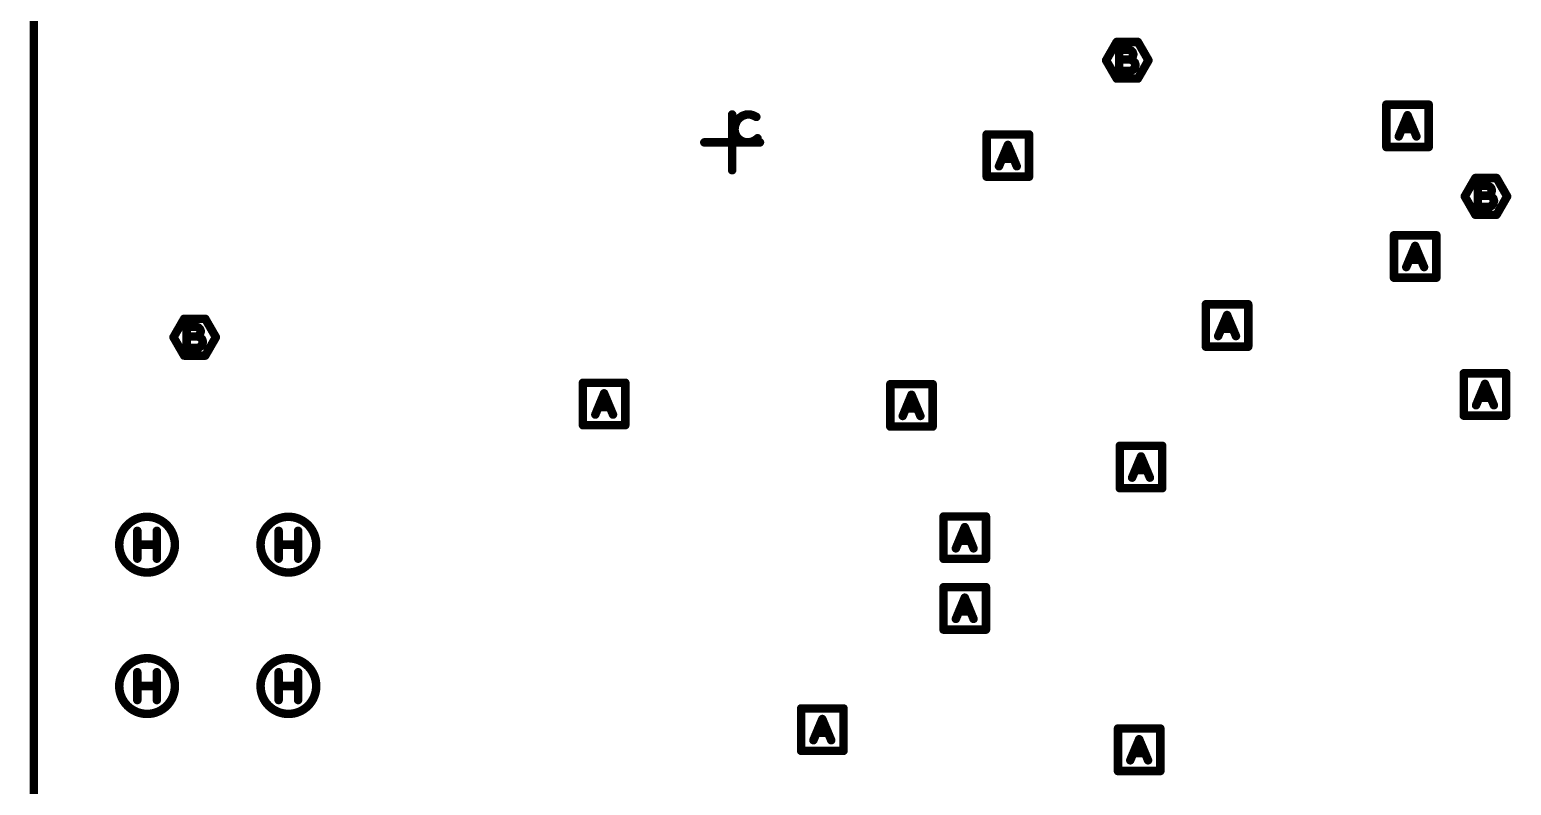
# Model space of a CAD drawing. Extents: x -14.2 to 19.9, y -5.2 to 16.9.
# Drawn here: x -0.003 to 1.045, y 0.812 to 1.346 of the extents above; entities that cross this region are included whole.
import ezdxf

# ---------------------------------------------------------------- set-up
doc = ezdxf.new("R2010")
doc.units = 0
doc.layers.get('0').update_dxf_attribs({"linetype": 'CONTINUOUS'})
doc.layers.add('FAB', color=2, linetype='CONTINUOUS')

# ---------------------------------------------------------------- blocks, each defined once
blk = doc.blocks.new('ROUND_1')
at = {"const_width": 0.003}
blk.add_lwpolyline([(-0.0015, 0, 1), (0.0015, 0, 1)], format="xyb", close=True, dxfattribs=at)

msp = doc.modelspace()

# ---------------------------------------------------------------- linework, layer by layer
at = {"layer": 'FAB', "const_width": 0.006}
for points in [[(0, 5.63), (0, 0)], [(0.7587, 1.3243), (0.7662, 1.3373)], [(0.7662, 1.3373), (0.7812, 1.3373)], [(0.7747, 1.3318), (0.768, 1.3318)], [(0.768, 1.3318), (0.768, 1.3169)], [(0.7765, 1.3311), (0.7747, 1.3318)], [(0.7775, 1.3301), (0.7765, 1.3311)], [(0.778, 1.3286), (0.7775, 1.3301)], [(0.7775, 1.3268), (0.778, 1.3286)], [(0.7812, 1.3373), (0.7887, 1.3243)], [(0.7662, 1.3114), (0.7587, 1.3243)], [(0.7757, 1.3249), (0.768, 1.3249)], [(0.7757, 1.3249), (0.7767, 1.3256)], [(0.7775, 1.3243), (0.7757, 1.3249)], [(0.7767, 1.3256), (0.7775, 1.3268)], [(0.779, 1.3228), (0.7775, 1.3243)], [(0.778, 1.3178), (0.779, 1.3193)], [(0.7795, 1.3211), (0.779, 1.3228)], [(0.779, 1.3193), (0.7795, 1.3211)], [(0.7887, 1.3243), (0.7812, 1.3114)], [(0.7812, 1.3114), (0.7662, 1.3114)], [(0.768, 1.3169), (0.7762, 1.3169)], [(0.7762, 1.3169), (0.778, 1.3178)], [(0.957, 1.263), (0.957, 1.293)], [(0.957, 1.293), (0.987, 1.293)], [(0.987, 1.293), (0.987, 1.263)], [(0.4941, 1.2466), (0.4941, 1.286)], [(0.4961, 1.2781), (0.4957, 1.2751)], [(0.4974, 1.2814), (0.4961, 1.2781)], [(0.499, 1.2834), (0.4974, 1.2814)], [(0.5013, 1.285), (0.499, 1.2834)], [(0.5043, 1.286), (0.5013, 1.285)], [(0.5069, 1.286), (0.5043, 1.286)], [(0.5092, 1.2853), (0.5069, 1.286)], [(0.5112, 1.2843), (0.5092, 1.2853)], [(0.9658, 1.2705), (0.972, 1.2855)], [(0.972, 1.2855), (0.9783, 1.2705)], [(0.4744, 1.2663), (0.5138, 1.2663)], [(0.4957, 1.2751), (0.4964, 1.2722)], [(0.4964, 1.2722), (0.4974, 1.2702)], [(0.4974, 1.2702), (0.4993, 1.2682)], [(0.4993, 1.2682), (0.5016, 1.2669)], [(0.5016, 1.2669), (0.5039, 1.2663)], [(0.5039, 1.2663), (0.5062, 1.2663)], [(0.5062, 1.2663), (0.5085, 1.2669)], [(0.5085, 1.2669), (0.5105, 1.2679)], [(0.5105, 1.2679), (0.5121, 1.2692)], [(0.6742, 1.242), (0.6742, 1.2719)], [(0.6742, 1.2719), (0.7042, 1.2719)], [(0.7042, 1.2719), (0.7042, 1.242)], [(0.976, 1.2757), (0.968, 1.2757)], [(0.6829, 1.2494), (0.6892, 1.2645)], [(0.6892, 1.2645), (0.6955, 1.2494)], [(0.987, 1.263), (0.957, 1.263)], [(0.6932, 1.2547), (0.6852, 1.2547)], [(0.7042, 1.242), (0.6742, 1.242)], [(1.0125, 1.2281), (1.02, 1.2411)], [(1.02, 1.2411), (1.035, 1.2411)], [(1.0285, 1.2356), (1.0217, 1.2356)], [(1.0217, 1.2356), (1.0217, 1.2206)], [(1.0302, 1.2349), (1.0285, 1.2356)], [(1.0312, 1.2339), (1.0302, 1.2349)], [(1.035, 1.2411), (1.0425, 1.2281)], [(1.02, 1.2151), (1.0125, 1.2281)], [(1.0295, 1.2286), (1.0217, 1.2286)], [(1.0295, 1.2286), (1.0305, 1.2294)], [(1.0312, 1.2281), (1.0295, 1.2286)], [(1.0305, 1.2294), (1.0312, 1.2306)], [(1.0317, 1.2324), (1.0312, 1.2339)], [(1.0312, 1.2306), (1.0317, 1.2324)], [(1.0327, 1.2266), (1.0312, 1.2281)], [(1.0332, 1.2249), (1.0327, 1.2266)], [(1.0327, 1.2231), (1.0332, 1.2249)], [(1.0425, 1.2281), (1.035, 1.2151)], [(1.035, 1.2151), (1.02, 1.2151)], [(1.0217, 1.2206), (1.03, 1.2206)], [(1.03, 1.2206), (1.0317, 1.2216)], [(1.0317, 1.2216), (1.0327, 1.2231)], [(0.9624, 1.1706), (0.9624, 1.2006)], [(0.9624, 1.2006), (0.9924, 1.2006)], [(0.9711, 1.1781), (0.9774, 1.1931)], [(0.9774, 1.1931), (0.9837, 1.1781)], [(0.9924, 1.2006), (0.9924, 1.1706)], [(0.9814, 1.1833), (0.9734, 1.1833)], [(0.9924, 1.1706), (0.9624, 1.1706)], [(0.8293, 1.1218), (0.8293, 1.1518)], [(0.8293, 1.1518), (0.8593, 1.1518)], [(0.8593, 1.1518), (0.8593, 1.1218)], [(0.0988, 1.1285), (0.1063, 1.1415)], [(0.1063, 1.1415), (0.1213, 1.1415)], [(0.1213, 1.1415), (0.1288, 1.1285)], [(0.838, 1.1293), (0.8443, 1.1442)], [(0.8443, 1.1442), (0.8506, 1.1293)], [(0.1148, 1.136), (0.1081, 1.136)], [(0.1081, 1.136), (0.1081, 1.121)], [(0.1166, 1.1352), (0.1148, 1.136)], [(0.1158, 1.129), (0.1168, 1.1297)], [(0.1176, 1.1342), (0.1166, 1.1352)], [(0.1168, 1.1297), (0.1176, 1.131)], [(0.1181, 1.1327), (0.1176, 1.1342)], [(0.1176, 1.131), (0.1181, 1.1327)], [(0.8483, 1.1345), (0.8403, 1.1345)], [(0.1063, 1.1155), (0.0988, 1.1285)], [(0.1158, 1.129), (0.1081, 1.129)], [(0.1081, 1.121), (0.1163, 1.121)], [(0.1176, 1.1285), (0.1158, 1.129)], [(0.1163, 1.121), (0.1181, 1.122)], [(0.1191, 1.127), (0.1176, 1.1285)], [(0.1181, 1.122), (0.1191, 1.1235)], [(0.1196, 1.1252), (0.1191, 1.127)], [(0.1191, 1.1235), (0.1196, 1.1252)], [(0.1288, 1.1285), (0.1213, 1.1155)], [(0.8593, 1.1218), (0.8293, 1.1218)], [(0.1213, 1.1155), (0.1063, 1.1155)], [(1.0118, 1.073), (1.0118, 1.103)], [(1.0118, 1.103), (1.0418, 1.103)], [(1.0418, 1.103), (1.0418, 1.073)], [(0.3885, 1.0663), (0.3885, 1.0963)], [(0.3885, 1.0963), (0.4185, 1.0963)], [(0.3973, 1.0738), (0.4035, 1.0888)], [(0.4035, 1.0888), (0.4098, 1.0738)], [(0.4185, 1.0963), (0.4185, 1.0663)], [(0.606, 1.0653), (0.606, 1.0953)], [(0.606, 1.0953), (0.636, 1.0953)], [(0.6148, 1.0728), (0.621, 1.0878)], [(0.621, 1.0878), (0.6273, 1.0728)], [(0.636, 1.0953), (0.636, 1.0653)], [(1.0205, 1.0804), (1.0268, 1.0955)], [(1.0268, 1.0955), (1.0331, 1.0804)], [(0.4075, 1.0791), (0.3995, 1.0791)], [(0.625, 1.0781), (0.617, 1.0781)], [(1.0308, 1.0857), (1.0228, 1.0857)], [(1.0418, 1.073), (1.0118, 1.073)], [(0.4185, 1.0663), (0.3885, 1.0663)], [(0.636, 1.0653), (0.606, 1.0653)], [(0.7684, 1.0217), (0.7684, 1.0517)], [(0.7684, 1.0517), (0.7984, 1.0517)], [(0.7984, 1.0517), (0.7984, 1.0217)], [(0.7771, 1.0292), (0.7834, 1.0442)], [(0.7834, 1.0442), (0.7897, 1.0292)], [(0.7874, 1.0345), (0.7794, 1.0345)], [(0.7984, 1.0217), (0.7684, 1.0217)], [(0.6437, 0.9718), (0.6437, 1.0017)], [(0.6437, 1.0017), (0.6737, 1.0017)], [(0.6524, 0.9792), (0.6587, 0.9942)], [(0.6587, 0.9942), (0.6649, 0.9792)], [(0.6737, 1.0017), (0.6737, 0.9718)], [(0.0732, 0.9719), (0.0732, 0.9916)], [(0.087, 0.9916), (0.087, 0.9719)], [(0.1732, 0.9719), (0.1732, 0.9916)], [(0.187, 0.9916), (0.187, 0.9719)], [(0.6627, 0.9845), (0.6547, 0.9845)], [(0.087, 0.9818), (0.0732, 0.9818)], [(0.187, 0.9818), (0.1732, 0.9818)], [(0.6737, 0.9718), (0.6437, 0.9718)], [(0.6437, 0.9217), (0.6437, 0.9517)], [(0.6437, 0.9517), (0.6737, 0.9517)], [(0.6737, 0.9517), (0.6737, 0.9217)], [(0.6524, 0.9293), (0.6587, 0.9443)], [(0.6587, 0.9443), (0.6649, 0.9293)], [(0.6627, 0.9345), (0.6547, 0.9345)], [(0.6737, 0.9217), (0.6437, 0.9217)], [(0.0732, 0.8719), (0.0732, 0.8916)], [(0.087, 0.8916), (0.087, 0.8719)], [(0.1732, 0.8719), (0.1732, 0.8916)], [(0.187, 0.8916), (0.187, 0.8719)], [(0.087, 0.8818), (0.0732, 0.8818)], [(0.187, 0.8818), (0.1732, 0.8818)], [(0.5429, 0.836), (0.5429, 0.866)], [(0.5429, 0.866), (0.5729, 0.866)], [(0.5516, 0.8435), (0.5579, 0.8585)], [(0.5579, 0.8585), (0.5642, 0.8435)], [(0.5729, 0.866), (0.5729, 0.836)], [(0.5619, 0.8488), (0.5539, 0.8488)], [(0.7671, 0.8217), (0.7671, 0.8518)], [(0.7671, 0.8518), (0.7971, 0.8518)], [(0.7971, 0.8518), (0.7971, 0.8217)], [(0.5729, 0.836), (0.5429, 0.836)], [(0.7758, 0.8293), (0.7821, 0.8442)], [(0.7821, 0.8442), (0.7884, 0.8293)], [(0.7861, 0.8345), (0.7781, 0.8345)], [(0.7971, 0.8217), (0.7671, 0.8217)]]:
    msp.add_lwpolyline(points, dxfattribs=at)
for points in [[(0.0604, 0.9818, 1), (0.0998, 0.9818, 1)], [(0.1604, 0.9818, 1), (0.1998, 0.9818, 1)], [(0.0604, 0.8818, 1), (0.0998, 0.8818, 1)], [(0.1604, 0.8818, 1), (0.1998, 0.8818, 1)]]:
    msp.add_lwpolyline(points, format="xyb", close=True, dxfattribs=at)

# ---------------------------------------------------------------- block references
at = {"layer": 'FAB'}
for p in [(0.7662, 1.3373), (0.7662, 1.3373), (0.768, 1.3318), (0.768, 1.3318), (0.7747, 1.3318), (0.7747, 1.3318), (0.7765, 1.3311), (0.7765, 1.3311), (0.7775, 1.3301), (0.7775, 1.3301), (0.778, 1.3286), (0.778, 1.3286), (0.7812, 1.3373), (0.7812, 1.3373), (0.7587, 1.3243), (0.7587, 1.3243), (0.768, 1.3249), (0.7757, 1.3249), (0.7757, 1.3249), (0.7757, 1.3249), (0.7767, 1.3256), (0.7767, 1.3256), (0.7775, 1.3268), (0.7775, 1.3268), (0.7775, 1.3243), (0.7775, 1.3243), (0.779, 1.3228), (0.779, 1.3228), (0.779, 1.3193), (0.779, 1.3193), (0.7795, 1.3211), (0.7795, 1.3211), (0.7887, 1.3243), (0.7887, 1.3243), (0.7662, 1.3114), (0.7662, 1.3114), (0.768, 1.3169), (0.768, 1.3169), (0.7762, 1.3169), (0.7762, 1.3169), (0.778, 1.3178), (0.778, 1.3178), (0.7812, 1.3114), (0.7812, 1.3114), (0.957, 1.293), (0.957, 1.293), (0.987, 1.293), (0.987, 1.293), (0.4941, 1.286), (0.4961, 1.2781), (0.4961, 1.2781), (0.4974, 1.2814), (0.4974, 1.2814), (0.499, 1.2834), (0.499, 1.2834), (0.5013, 1.285), (0.5013, 1.285), (0.5043, 1.286), (0.5043, 1.286), (0.5069, 1.286), (0.5069, 1.286), (0.5092, 1.2853), (0.5092, 1.2853), (0.5112, 1.2843), (0.972, 1.2855), (0.972, 1.2855), (0.4744, 1.2663), (0.4957, 1.2751), (0.4957, 1.2751), (0.4964, 1.2722), (0.4964, 1.2722), (0.4974, 1.2702), (0.4974, 1.2702), (0.4993, 1.2682), (0.4993, 1.2682), (0.5016, 1.2669), (0.5016, 1.2669), (0.5039, 1.2663), (0.5039, 1.2663), (0.5062, 1.2663), (0.5062, 1.2663), (0.5085, 1.2669), (0.5085, 1.2669), (0.5105, 1.2679), (0.5105, 1.2679), (0.5121, 1.2692), (0.5138, 1.2663), (0.6742, 1.2719), (0.6742, 1.2719), (0.7042, 1.2719), (0.7042, 1.2719), (0.9658, 1.2705), (0.968, 1.2757), (0.976, 1.2757), (0.9783, 1.2705), (0.6892, 1.2645), (0.6892, 1.2645), (0.957, 1.263), (0.957, 1.263), (0.987, 1.263), (0.987, 1.263), (0.4941, 1.2466), (0.6829, 1.2494), (0.6852, 1.2547), (0.6932, 1.2547), (0.6955, 1.2494), (0.6742, 1.242), (0.6742, 1.242), (0.7042, 1.242), (0.7042, 1.242), (1.02, 1.2411), (1.02, 1.2411), (1.0217, 1.2356), (1.0217, 1.2356), (1.0285, 1.2356), (1.0285, 1.2356), (1.0302, 1.2349), (1.0302, 1.2349), (1.035, 1.2411), (1.035, 1.2411), (1.0125, 1.2281), (1.0125, 1.2281), (1.0217, 1.2286), (1.0295, 1.2286), (1.0295, 1.2286), (1.0295, 1.2286), (1.0305, 1.2294), (1.0305, 1.2294), (1.0312, 1.2339), (1.0312, 1.2339), (1.0312, 1.2306), (1.0312, 1.2306), (1.0312, 1.2281), (1.0312, 1.2281), (1.0317, 1.2324), (1.0317, 1.2324), (1.0327, 1.2266), (1.0327, 1.2266), (1.0332, 1.2249), (1.0332, 1.2249), (1.0425, 1.2281), (1.0425, 1.2281), (1.02, 1.2151), (1.02, 1.2151), (1.0217, 1.2206), (1.0217, 1.2206), (1.03, 1.2206), (1.03, 1.2206), (1.0317, 1.2216), (1.0317, 1.2216), (1.0327, 1.2231), (1.0327, 1.2231), (1.035, 1.2151), (1.035, 1.2151), (0.9624, 1.2006), (0.9624, 1.2006), (0.9774, 1.1931), (0.9774, 1.1931), (0.9924, 1.2006), (0.9924, 1.2006), (0.9734, 1.1833), (0.9814, 1.1833), (0.9711, 1.1781), (0.9837, 1.1781), (0.9624, 1.1706), (0.9624, 1.1706), (0.9924, 1.1706), (0.9924, 1.1706), (0.8293, 1.1518), (0.8293, 1.1518), (0.8593, 1.1518), (0.8593, 1.1518), (0.1063, 1.1415), (0.1063, 1.1415), (0.1213, 1.1415), (0.1213, 1.1415), (0.8443, 1.1442), (0.8443, 1.1442), (0.1081, 1.136), (0.1081, 1.136), (0.1148, 1.136), (0.1148, 1.136), (0.1166, 1.1352), (0.1166, 1.1352), (0.1168, 1.1297), (0.1168, 1.1297), (0.1176, 1.1342), (0.1176, 1.1342), (0.1176, 1.131), (0.1176, 1.131), (0.1181, 1.1327), (0.1181, 1.1327), (0.8403, 1.1345), (0.8483, 1.1345), (0.0988, 1.1285), (0.0988, 1.1285), (0.1081, 1.129), (0.1081, 1.121), (0.1081, 1.121), (0.1158, 1.129), (0.1158, 1.129), (0.1158, 1.129), (0.1163, 1.121), (0.1163, 1.121), (0.1176, 1.1285), (0.1176, 1.1285), (0.1181, 1.122), (0.1181, 1.122), (0.1191, 1.127), (0.1191, 1.127), (0.1191, 1.1235), (0.1191, 1.1235), (0.1196, 1.1252), (0.1196, 1.1252), (0.1288, 1.1285), (0.1288, 1.1285), (0.8293, 1.1218), (0.8293, 1.1218), (0.838, 1.1293), (0.8506, 1.1293), (0.8593, 1.1218), (0.8593, 1.1218), (0.1063, 1.1155), (0.1063, 1.1155), (0.1213, 1.1155), (0.1213, 1.1155), (1.0118, 1.103), (1.0118, 1.103), (1.0418, 1.103), (1.0418, 1.103), (0.3885, 1.0963), (0.3885, 1.0963), (0.4035, 1.0888), (0.4035, 1.0888), (0.4185, 1.0963), (0.4185, 1.0963), (0.606, 1.0953), (0.606, 1.0953), (0.621, 1.0878), (0.621, 1.0878), (0.636, 1.0953), (0.636, 1.0953), (1.0268, 1.0955), (1.0268, 1.0955), (0.3995, 1.0791), (0.4075, 1.0791), (0.617, 1.0781), (0.625, 1.0781), (1.0205, 1.0804), (1.0228, 1.0857), (1.0308, 1.0857), (1.0331, 1.0804), (0.3973, 1.0738), (0.4098, 1.0738), (0.6148, 1.0728), (0.6273, 1.0728), (1.0118, 1.073), (1.0118, 1.073), (1.0418, 1.073), (1.0418, 1.073), (0.3885, 1.0663), (0.3885, 1.0663), (0.4185, 1.0663), (0.4185, 1.0663), (0.606, 1.0653), (0.606, 1.0653), (0.636, 1.0653), (0.636, 1.0653), (0.7684, 1.0517), (0.7684, 1.0517), (0.7984, 1.0517), (0.7984, 1.0517), (0.7834, 1.0442), (0.7834, 1.0442), (0.7771, 1.0292), (0.7794, 1.0345), (0.7874, 1.0345), (0.7897, 1.0292), (0.7684, 1.0217), (0.7684, 1.0217), (0.7984, 1.0217), (0.7984, 1.0217), (0.6437, 1.0017), (0.6437, 1.0017), (0.6587, 0.9942), (0.6587, 0.9942), (0.6737, 1.0017), (0.6737, 1.0017), (0.0732, 0.9916), (0.087, 0.9916), (0.1732, 0.9916), (0.187, 0.9916), (0.6547, 0.9845), (0.6627, 0.9845), (0.0732, 0.9818), (0.087, 0.9818), (0.1732, 0.9818), (0.187, 0.9818), (0.6524, 0.9792), (0.6649, 0.9792), (0.0732, 0.9719), (0.087, 0.9719), (0.1732, 0.9719), (0.187, 0.9719), (0.6437, 0.9718), (0.6437, 0.9718), (0.6737, 0.9718), (0.6737, 0.9718), (0.6437, 0.9517), (0.6437, 0.9517), (0.6737, 0.9517), (0.6737, 0.9517), (0.6587, 0.9443), (0.6587, 0.9443), (0.6547, 0.9345), (0.6627, 0.9345), (0.6437, 0.9217), (0.6437, 0.9217), (0.6524, 0.9293), (0.6649, 0.9293), (0.6737, 0.9217), (0.6737, 0.9217), (0.0732, 0.8916), (0.087, 0.8916), (0.1732, 0.8916), (0.187, 0.8916), (0.0732, 0.8818), (0.087, 0.8818), (0.1732, 0.8818), (0.187, 0.8818), (0.0732, 0.8719), (0.087, 0.8719), (0.1732, 0.8719), (0.187, 0.8719), (0.5429, 0.866), (0.5429, 0.866), (0.5579, 0.8585), (0.5579, 0.8585), (0.5729, 0.866), (0.5729, 0.866), (0.5539, 0.8488), (0.5619, 0.8488), (0.7671, 0.8518), (0.7671, 0.8518), (0.7971, 0.8518), (0.7971, 0.8518), (0.5429, 0.836), (0.5429, 0.836), (0.5516, 0.8435), (0.5642, 0.8435), (0.5729, 0.836), (0.5729, 0.836), (0.7821, 0.8442), (0.7821, 0.8442), (0.7758, 0.8293), (0.7781, 0.8345), (0.7861, 0.8345), (0.7884, 0.8293), (0.7671, 0.8217), (0.7671, 0.8217), (0.7971, 0.8217), (0.7971, 0.8217)]:
    msp.add_blockref('ROUND_1', p, dxfattribs=at)

doc.saveas('drawing.dxf')
